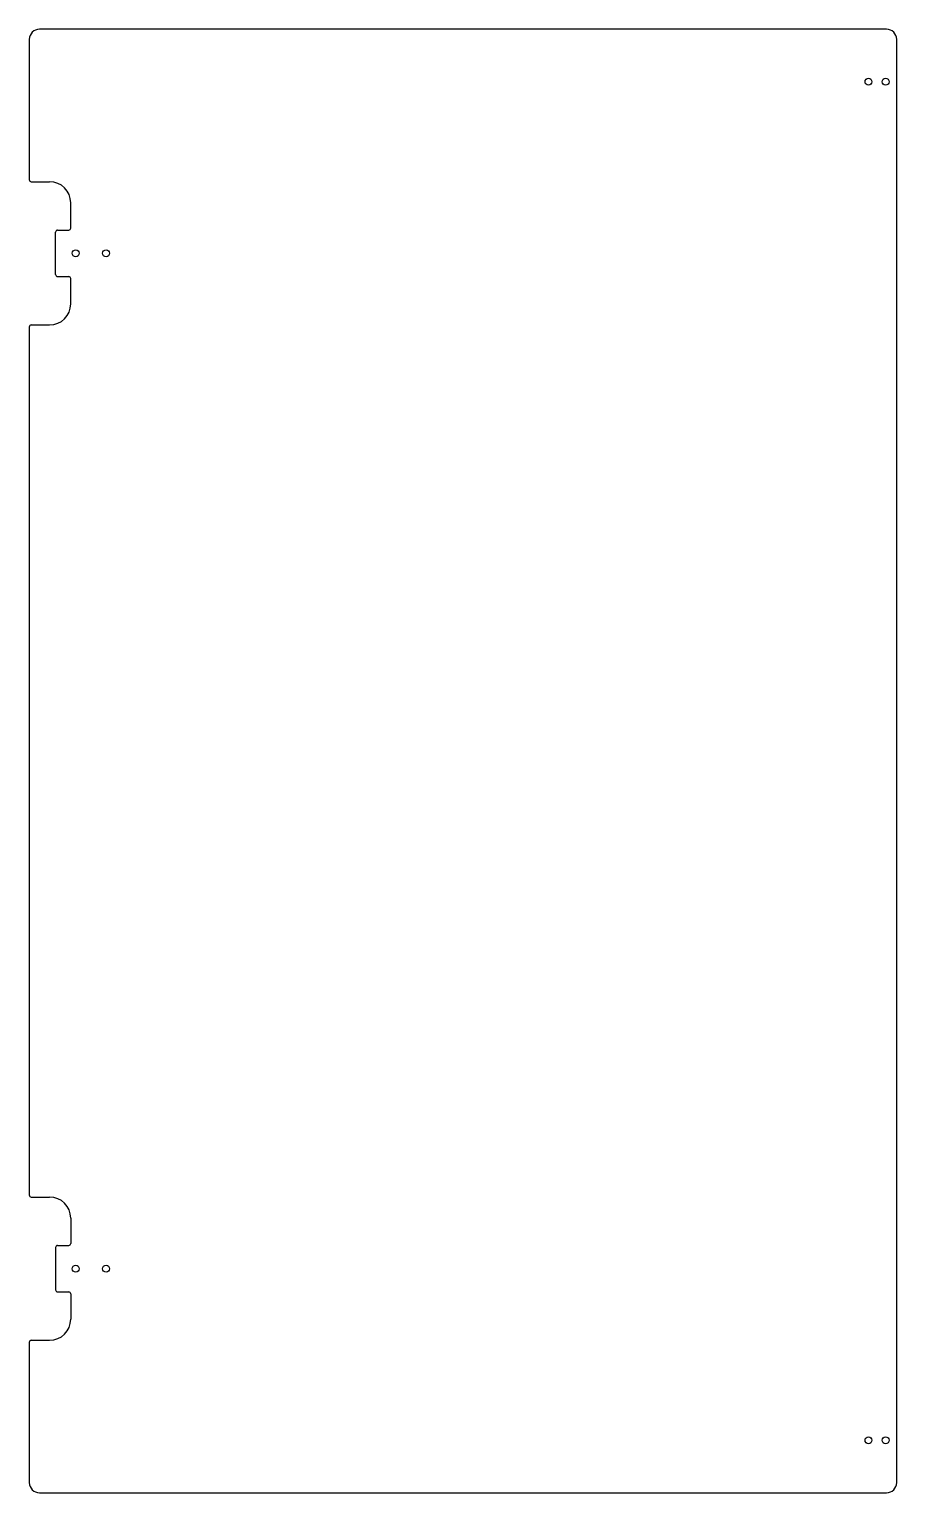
# Model space of a CAD drawing. Header units: millimetres. Extents: x -215 to 215, y -362 to 363.
import ezdxf

# ---------------------------------------------------------------- set-up
doc = ezdxf.new("R2010")
doc.units = ezdxf.units.MM

msp = doc.modelspace()

# ---------------------------------------------------------------- linework, layer by layer
at = {"color": 7, "linetype": 'Continuous', "lineweight": 25}
for p, q in [((209.75, 362.5), (-209.75, 362.5)), ((-214.75, 357.5), (-214.75, 288)), ((214.75, -357.5), (214.75, 357.5)), ((-213.75, 287), (-204.75, 287)), ((-194.25, 264), (-194.25, 276.5)), ((-201.75, 241), (-201.75, 262)), ((-200.75, 263), (-195.25, 263)), ((-200.75, 240), (-195.25, 240)), ((-194.25, 226.5), (-194.25, 239)), ((-214.75, 215), (-214.75, -215)), ((-213.75, 216), (-204.75, 216)), ((-213.75, -216), (-204.75, -216)), ((-194.25, -226.5), (-194.25, -239)), ((-201.75, -241), (-201.75, -262)), ((-200.75, -240), (-195.25, -240)), ((-200.75, -263), (-195.25, -263)), ((-194.25, -264), (-194.25, -276.5)), ((-214.75, -288), (-214.75, -357.5)), ((-213.75, -287), (-204.75, -287)), ((-209.75, -362.5), (209.75, -362.5))]:
    msp.add_line(p, q, dxfattribs=at)
for centre in [(200.75, 336.5), (209.25, 336.5), (-191.75, 251.5), (-176.75, 251.5), (-191.75, -251.5), (-176.75, -251.5), (200.75, -336.5), (209.25, -336.5)]:
    msp.add_circle(centre, 1.7, dxfattribs=at)
for centre, radius, start, end in [((-209.75, 357.5), 5, 90, 180), ((209.75, 357.5), 5, 0, 90), ((-213.75, 288), 1, 180, 270), ((-204.75, 276.5), 10.5, 0, 90), ((-200.75, 262), 1, 90, 180), ((-195.25, 264), 1, 270, 360), ((-200.75, 241), 1, 180, 270), ((-195.25, 239), 1, 0, 90), ((-204.75, 226.5), 10.5, 270, 0), ((-213.75, 215), 1, 90, 180), ((-213.75, -215), 1, 180, 270), ((-204.75, -226.5), 10.5, 0, 90), ((-195.25, -239), 1, 270, 360), ((-200.75, -241), 1, 90, 180), ((-200.75, -262), 1, 180, 270), ((-195.25, -264), 1, 0, 90), ((-204.75, -276.5), 10.5, 270, 0), ((-213.75, -288), 1, 90, 180), ((-209.75, -357.5), 5, 180, 270), ((209.75, -357.5), 5, 270, 0)]:
    msp.add_arc(centre, radius, start, end, dxfattribs=at)

doc.saveas('drawing.dxf')
